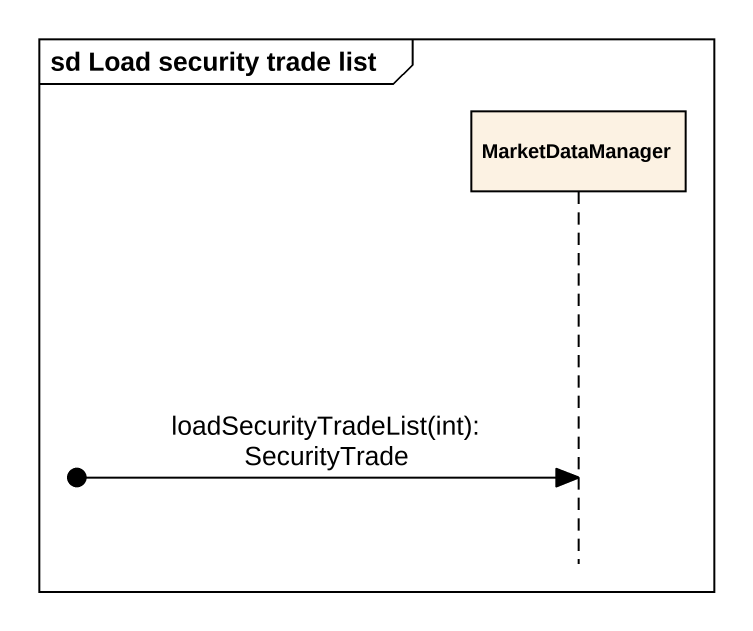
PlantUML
@startuml
mainframe sd Load security trade list
hide footbox
participant MarketDataManager

[o-> MarketDataManager : loadSecurityTradeList(int): SecurityTrade
@enduml
